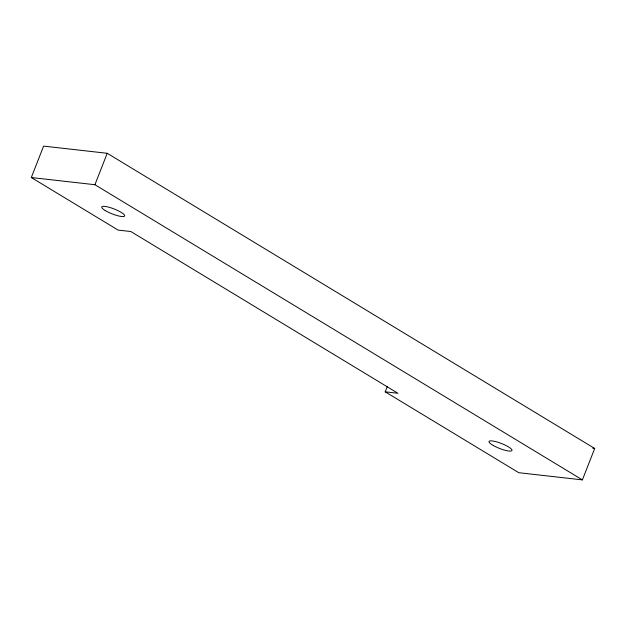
<?xml version="1.0" encoding="UTF-8"?>
<svg xmlns="http://www.w3.org/2000/svg" width="626" height="626" viewBox="0 0 626 626"><rect width="100%" height="100%" fill="white"/><g stroke="black" fill="none" stroke-linecap="round" stroke-linejoin="round"><path stroke-width="0.94" d="M385.217 391.829L397.94 393.269L130.834 231.526L118.111 230.094L31.3 177.526L43.609 146.108L107.226 153.3L594.7 448.474L582.391 479.892L518.774 472.7L385.217 391.829L387.33 386.445M31.3 177.526L94.917 184.717L107.226 153.3M592.775 448.255L594.7 448.474M94.917 184.717L582.391 479.892M105.238 210.547A12.34 2.653 21.4 0 0 124.394 216.275A12.34 2.653 21.4 0 0 109.933 207.519A12.34 2.653 21.4 0 0 105.238 210.547M493.531 445.642A12.34 2.653 21.4 0 0 511.935 450.571A12.34 2.653 21.4 0 0 496.035 441.698A12.34 2.653 21.4 0 0 493.531 445.642"/></g></svg>
